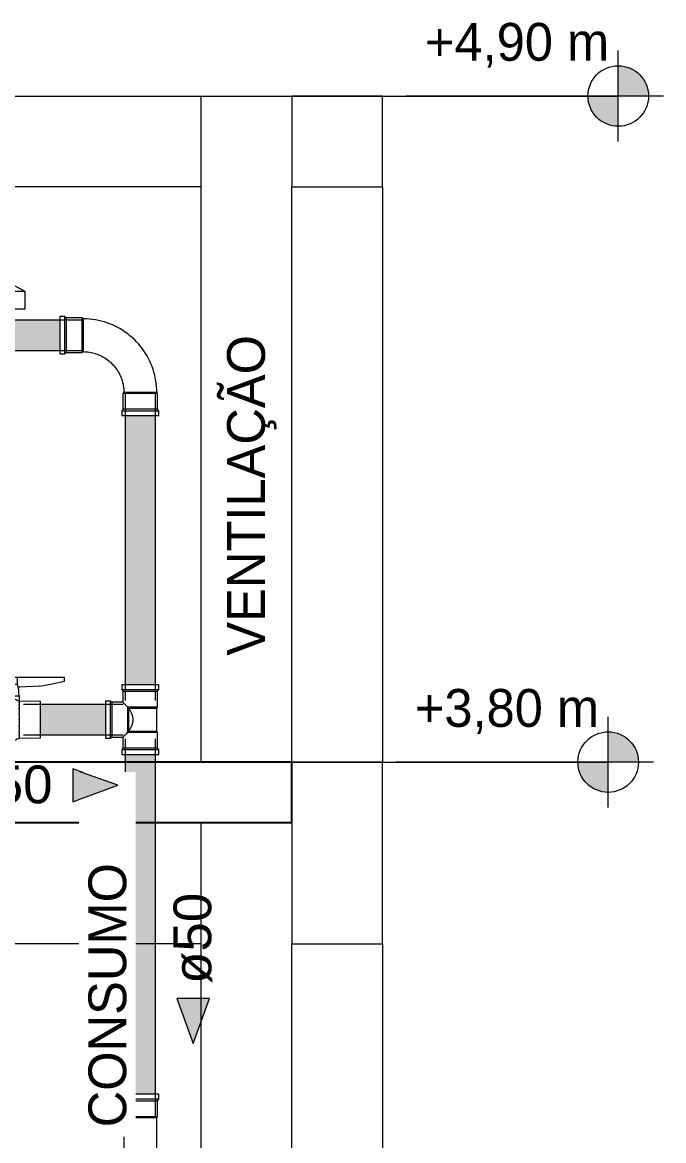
# Model space of a CAD drawing. Header units: metres. Extents: x 34 to 87, y -2.3 to 19.3.
# Drawn here: x 49.931 to 50.99, y 3.175 to 5.022 of the extents above; entities that cross this region are included whole.
import ezdxf

# ---------------------------------------------------------------- set-up
doc = ezdxf.new("R2010")
doc.units = ezdxf.units.M
for name, color, linetype, lineweight in [('A-COLS', 7, 'Continuous', 5), ('A-DETL', 7, 'Continuous', 5), ('G-ANNO-DIMS', 7, 'Continuous', 5), ('G-ANNO-TEXT', 7, 'Continuous', 5), ('P-PIPE', 7, 'Continuous', 5), ('P-PIPE-IDEN', 7, 'Continuous', 5), ('P-SANR-FIXT', 7, 'Continuous', 5), ('S-BEAM', 7, 'Continuous', 5)]:
    doc.layers.add(name, color=color, linetype=linetype, lineweight=lineweight)
doc.layers.add('A-FLOR', color=7, linetype='Continuous', lineweight=9, true_color=0x007f00)
doc.styles.add('Arial', font='arial.ttf', dxfattribs={"height": 0.0625})
doc.styles.add('Century Gothic_1', font='GOTHIC.TTF', dxfattribs={"height": 0.0625})

# ---------------------------------------------------------------- blocks, each defined once
blk = doc.blocks.new('IFC_ifc-2-AA')
at = {"layer": 'A-COLS', "color": 253, "lineweight": 18, "true_color": 0xaaaaaa}
for p, q in [((-0.3, 4.9), (-0.15, 4.9)), ((-0.3, 4.9), (-0.3, 3.8)), ((0, 4.75), (0, 3.8)), ((-0.3, 3.7), (-0.3, 3.05)), ((0, 3.5), (0, 3.05))]:
    blk.add_line(p, q, dxfattribs=at)
at = {"layer": 'A-FLOR', "color": 9, "lineweight": 25, "true_color": 0xaad4aa}
for p, q in [((-0.15, 3.8), (-3.32, 3.8)), ((-0.15, 3.7), (-0.15, 3.8)), ((-3.32, 3.7), (-0.15, 3.7))]:
    blk.add_line(p, q, dxfattribs=at)
at = {"layer": 'S-BEAM', "color": 253, "lineweight": 18, "true_color": 0xaaaaaa}
for p, q in [((-3.17, 4.9), (-0.3, 4.9)), ((-0.3, 4.9), (-0.3, 4.75)), ((0, 4.9), (-0.15, 4.9)), ((-0.15, 4.9), (-0.15, 4.75)), ((0, 4.75), (0, 4.9)), ((-0.3, 4.75), (-3.17, 4.75)), ((-0.15, 4.75), (0, 4.75)), ((0, 3.8), (-0.15, 3.8)), ((-0.15, 3.8), (-0.15, 3.5)), ((0, 3.5), (0, 3.8)), ((-0.3, 3.7), (-0.3, 3.5)), ((-0.3, 3.5), (-3.17, 3.5)), ((-0.15, 3.5), (0, 3.5))]:
    blk.add_line(p, q, dxfattribs=at)
blk = doc.blocks.new('Caixa d_água de polietileno 1000 a 5000 Litros - Fortlev - 1000 L-3700675-AA')
at = {"layer": 'P-SANR-FIXT', "color": 8, "true_color": 0x808080}
for p, q in [((-0.59, 4.5772), (-0.6247, 4.5957)), ((-0.59, 4.5772), (-1.35, 4.5772)), ((-0.59, 4.5478), (-0.59, 4.5772)), ((-0.59, 4.5478), (-1.35, 4.5478))]:
    blk.add_line(p, q, dxfattribs=at)
at = {"layer": 'P-SANR-FIXT', "color": 7, "true_color": 0xefefef}
for p, q in [((-0.59, 4.5772), (-1.0702, 4.5772)), ((-0.5947, 4.5478), (-0.6351, 4.5478))]:
    blk.add_line(p, q, dxfattribs=at)
at = {"layer": 'P-SANR-FIXT', "color": 254, "true_color": 0xd2d2d2}
blk.add_line((-0.59, 4.5478), (-0.5947, 4.5478), dxfattribs=at)
blk = doc.blocks.new('AF_Soldavel_Curva 45_90 - Standard-3705015-AA')
at = {"layer": 'P-PIPE'}
for p, q in [((-0.4308, 3.2513), (-0.4308, 3.2438)), ((-0.4, 3.2513), (-0.4308, 3.2513)), ((-0.3693, 3.2513), (-0.4, 3.2513)), ((-0.3693, 3.2438), (-0.3693, 3.2513)), ((-0.4308, 3.2438), (-0.4287, 3.2408)), ((-0.4308, 3.2438), (-0.4, 3.2438)), ((-0.4287, 3.2408), (-0.4287, 3.2149)), ((-0.4287, 3.2408), (-0.4, 3.2408)), ((-0.4, 3.2438), (-0.3693, 3.2438)), ((-0.4, 3.2408), (-0.3714, 3.2408)), ((-0.3714, 3.2408), (-0.3693, 3.2438)), ((-0.3714, 3.2149), (-0.3714, 3.2408)), ((-0.4287, 3.2149), (-0.4272, 3.2132)), ((-0.4287, 3.2149), (-0.4, 3.2149)), ((-0.4, 3.2149), (-0.3714, 3.2149)), ((-0.3729, 3.2132), (-0.3714, 3.2149)), ((-0.4272, 3.2132), (-0.4, 3.2132)), ((-0.4, 3.2132), (-0.3729, 3.2132))]:
    blk.add_line(p, q, dxfattribs=at)
at = {"layer": 'P-PIPE', "flags": 128}
for points in [[(-0.4272, 3.2132), (-0.4272, 3.2095), (-0.4272, 3.2057), (-0.4272, 3.2019), (-0.4272, 3.1981), (-0.4272, 3.1944), (-0.4272, 3.1907), (-0.4272, 3.1871), (-0.4272, 3.1834), (-0.4272, 3.1799), (-0.4272, 3.1763), (-0.4272, 3.1729), (-0.4272, 3.1695), (-0.4272, 3.1662), (-0.4272, 3.1629), (-0.4272, 3.1597), (-0.4272, 3.1567), (-0.4272, 3.1537), (-0.4272, 3.1508), (-0.4272, 3.148), (-0.4272, 3.1453), (-0.4272, 3.1427), (-0.4272, 3.1402), (-0.4272, 3.1379), (-0.4272, 3.1356), (-0.4272, 3.1335), (-0.4272, 3.1315), (-0.4272, 3.1297), (-0.4272, 3.128), (-0.4272, 3.1264), (-0.4272, 3.1249), (-0.4272, 3.1236), (-0.4272, 3.1225), (-0.4272, 3.1215), (-0.4272, 3.1206), (-0.4272, 3.1199), (-0.4272, 3.1193), (-0.4272, 3.1189), (-0.4272, 3.1186), (-0.4272, 3.1185), (-0.4272, 3.1185)], [(-0.3729, 3.1185), (-0.3729, 3.1186), (-0.3729, 3.1188), (-0.3729, 3.1192), (-0.3729, 3.1197), (-0.3729, 3.1204), (-0.3729, 3.1212), (-0.3729, 3.1222), (-0.3729, 3.1233), (-0.3729, 3.1246), (-0.3729, 3.126), (-0.3729, 3.1275), (-0.3729, 3.1292), (-0.3729, 3.131), (-0.3729, 3.133), (-0.3729, 3.135), (-0.3729, 3.1372), (-0.3729, 3.1396), (-0.3729, 3.142), (-0.3729, 3.1446), (-0.3729, 3.1472), (-0.3729, 3.15), (-0.3729, 3.1529), (-0.3729, 3.1558), (-0.3729, 3.1589), (-0.3729, 3.1621), (-0.3729, 3.1653), (-0.3729, 3.1686), (-0.3729, 3.172), (-0.3729, 3.1754), (-0.3729, 3.1789), (-0.3729, 3.1825), (-0.3729, 3.1861), (-0.3729, 3.1897), (-0.3729, 3.1934), (-0.3729, 3.1971), (-0.3729, 3.2009), (-0.3729, 3.2046), (-0.3729, 3.2084), (-0.3729, 3.2122), (-0.3729, 3.2132)]]:
    blk.add_lwpolyline(points, dxfattribs=at)
at = {"layer": 'P-PIPE'}
for radius, start, end in [(0.0308, 152.7079, 270), (0.0308, 173.3147, 186.6915), (0.0307, 152.4139, 168.025), (0.0287, 163.6987, 270), (0.0308, 270, 27.2498), (0.0287, 270, 16.4638), (0.0308, 11.975, 27.5468), (0.0307, 353.3085, 6.6853), (0.0308, 191.9794, 228.0265), (0.0272, 178.0747, 186.8835), (0.0272, 190, 270), (0.0272, 270, 330), (0.0307, 311.9735, 348.0206), (0.0272, 354.6986, 1.7992), (0.0308, 233.3167, 246.6935), (0.0308, 251.9815, 270), (0.0308, 270, 288.0185), (0.0307, 293.3065, 306.6833)]:
    blk.add_arc((-0.4, 3.1185), radius, start, end, dxfattribs=at)
blk = doc.blocks.new('AF_Soldavel_Curva 45_90 - Standard-V20-AA')
at = {"layer": 'P-PIPE'}
for p, q in [((-0.5253, 4.5358), (-0.5328, 4.5358)), ((-0.5328, 4.5358), (-0.5328, 4.4743)), ((-0.5223, 4.5337), (-0.5253, 4.5358)), ((-0.5253, 4.5358), (-0.5253, 4.4743)), ((-0.4964, 4.5337), (-0.5223, 4.5337)), ((-0.5223, 4.5337), (-0.5223, 4.4764)), ((-0.4947, 4.5322), (-0.4964, 4.5337)), ((-0.4964, 4.5337), (-0.4964, 4.4764)), ((-0.4947, 4.5322), (-0.4947, 4.4779)), ((-0.5328, 4.4743), (-0.5253, 4.4743)), ((-0.5253, 4.4743), (-0.5223, 4.4764)), ((-0.5223, 4.4764), (-0.4964, 4.4764)), ((-0.4964, 4.4764), (-0.4947, 4.4779)), ((-0.4272, 4.4103), (-0.4287, 4.4086)), ((-0.4287, 4.4086), (-0.4287, 4.3827)), ((-0.3714, 4.4086), (-0.4287, 4.4086)), ((-0.3729, 4.4103), (-0.4272, 4.4103)), ((-0.3714, 4.4086), (-0.3729, 4.4103)), ((-0.3714, 4.3827), (-0.3714, 4.4086)), ((-0.4287, 4.3827), (-0.4308, 4.3797)), ((-0.4308, 4.3797), (-0.4308, 4.3722)), ((-0.3693, 4.3797), (-0.4308, 4.3797)), ((-0.3714, 4.3827), (-0.4287, 4.3827)), ((-0.3693, 4.3797), (-0.3714, 4.3827)), ((-0.3693, 4.3722), (-0.3693, 4.3797)), ((-0.4308, 4.3722), (-0.3693, 4.3722))]:
    blk.add_line(p, q, dxfattribs=at)
at = {"layer": 'P-PIPE', "flags": 128}
for points in [[(-0.3729, 4.4103), (-0.3729, 4.4151), (-0.3732, 4.42), (-0.3737, 4.4249), (-0.3744, 4.4297), (-0.3753, 4.4345), (-0.3763, 4.4392), (-0.3776, 4.4439), (-0.379, 4.4486), (-0.3807, 4.4532), (-0.3825, 4.4577), (-0.3845, 4.4622), (-0.3866, 4.4665), (-0.389, 4.4708), (-0.3915, 4.475), (-0.3941, 4.4791), (-0.397, 4.4831), (-0.4, 4.4869), (-0.4031, 4.4906), (-0.4064, 4.4942), (-0.4098, 4.4977), (-0.4134, 4.501), (-0.4171, 4.5042), (-0.4209, 4.5072), (-0.4248, 4.5101), (-0.4289, 4.5128), (-0.433, 4.5154), (-0.4373, 4.5178), (-0.4416, 4.52), (-0.4461, 4.522), (-0.4506, 4.5239), (-0.4552, 4.5255), (-0.4598, 4.527), (-0.4645, 4.5283), (-0.4692, 4.5295), (-0.474, 4.5304), (-0.4788, 4.5311), (-0.4837, 4.5316), (-0.4886, 4.532), (-0.4934, 4.5321), (-0.4947, 4.5322)], [(-0.4947, 4.4779), (-0.492, 4.4778), (-0.4893, 4.4776), (-0.4866, 4.4774), (-0.484, 4.477), (-0.4813, 4.4765), (-0.4787, 4.4759), (-0.4761, 4.4752), (-0.4735, 4.4744), (-0.4709, 4.4735), (-0.4684, 4.4725), (-0.466, 4.4714), (-0.4635, 4.4702), (-0.4612, 4.4689), (-0.4588, 4.4675), (-0.4566, 4.466), (-0.4544, 4.4645), (-0.4522, 4.4628), (-0.4502, 4.4611), (-0.4482, 4.4593), (-0.4463, 4.4574), (-0.4444, 4.4554), (-0.4426, 4.4533), (-0.441, 4.4512), (-0.4394, 4.449), (-0.4379, 4.4468), (-0.4365, 4.4445), (-0.4351, 4.4421), (-0.4339, 4.4397), (-0.4328, 4.4373), (-0.4317, 4.4348), (-0.4308, 4.4322), (-0.43, 4.4296), (-0.4293, 4.427), (-0.4286, 4.4244), (-0.4281, 4.4217), (-0.4277, 4.4191), (-0.4274, 4.4164), (-0.4272, 4.4137), (-0.4272, 4.411), (-0.4272, 4.4103)]]:
    blk.add_lwpolyline(points, dxfattribs=at)
blk = doc.blocks.new('Te_Reducao - Agua Fria_Soldavel - MEP - Tigre - Standard-2111387-AA')
at = {"layer": 'P-PIPE'}
for p, q in [((-0.4308, 3.9274), (-0.4308, 3.9199)), ((-0.3693, 3.9274), (-0.4308, 3.9274)), ((-0.4308, 3.9199), (-0.4287, 3.9169)), ((-0.4308, 3.9199), (-0.3693, 3.9199)), ((-0.4287, 3.9169), (-0.4287, 3.8987)), ((-0.4287, 3.9169), (-0.3714, 3.9169)), ((-0.3714, 3.9169), (-0.3693, 3.9199)), ((-0.3714, 3.891), (-0.3714, 3.9169)), ((-0.3693, 3.9199), (-0.3693, 3.9274)), ((-0.4499, 3.9008), (-0.4574, 3.9008)), ((-0.4574, 3.9008), (-0.4574, 3.8393)), ((-0.4469, 3.8987), (-0.4499, 3.9008)), ((-0.4499, 3.9008), (-0.4499, 3.8393)), ((-0.4287, 3.8987), (-0.4469, 3.8987)), ((-0.4469, 3.8987), (-0.4469, 3.8414)), ((-0.421, 3.891), (-0.421, 3.849)), ((-0.421, 3.891), (-0.3714, 3.891)), ((-0.4193, 3.8893), (-0.4193, 3.8507)), ((-0.4193, 3.8893), (-0.3729, 3.8893)), ((-0.3729, 3.8893), (-0.3714, 3.891)), ((-0.3729, 3.87), (-0.3729, 3.8893)), ((-0.3729, 3.8507), (-0.3729, 3.87)), ((-0.3714, 3.849), (-0.421, 3.849)), ((-0.3729, 3.8507), (-0.4193, 3.8507)), ((-0.3714, 3.849), (-0.3729, 3.8507)), ((-0.3714, 3.8231), (-0.3714, 3.849)), ((-0.4574, 3.8393), (-0.4499, 3.8393)), ((-0.4499, 3.8393), (-0.4469, 3.8414)), ((-0.4469, 3.8414), (-0.4287, 3.8414)), ((-0.4287, 3.8231), (-0.4308, 3.8201)), ((-0.4287, 3.8414), (-0.4287, 3.8231)), ((-0.3714, 3.8231), (-0.4287, 3.8231)), ((-0.3693, 3.8201), (-0.3714, 3.8231)), ((-0.4308, 3.8201), (-0.4308, 3.8126)), ((-0.3693, 3.8201), (-0.4308, 3.8201)), ((-0.4308, 3.8126), (-0.3693, 3.8126)), ((-0.3693, 3.8126), (-0.3693, 3.8201))]:
    blk.add_line(p, q, dxfattribs=at)
for points, knots in [([(-0.421, 3.891), (-0.4221, 3.8921), (-0.4236, 3.8936), (-0.4251, 3.8951), (-0.4259, 3.8959), (-0.4265, 3.8965), (-0.4269, 3.897), (-0.4275, 3.8975), (-0.4284, 3.8984), (-0.4286, 3.8987), (-0.4287, 3.8987)], [0, 0, 0, 0, 0.25, 0.375, 0.4375, 0.5, 0.5625, 0.625, 0.75, 1, 1, 1, 1]), ([(-0.4119, 3.87), (-0.412, 3.8712), (-0.4121, 3.8731), (-0.4125, 3.8751), (-0.4128, 3.8763), (-0.4131, 3.8771), (-0.4133, 3.878), (-0.4137, 3.8791), (-0.4143, 3.8804), (-0.4151, 3.882), (-0.4159, 3.8836), (-0.4167, 3.8851), (-0.4178, 3.887), (-0.4187, 3.8884), (-0.4193, 3.8893)], [0, 0, 0, 0, 0.166667, 0.25, 0.291667, 0.333333, 0.375, 0.416667, 0.5, 0.583333, 0.666667, 0.75, 0.833333, 1, 1, 1, 1]), ([(-0.4193, 3.8507), (-0.4187, 3.8516), (-0.4178, 3.853), (-0.4167, 3.8549), (-0.4159, 3.8564), (-0.4151, 3.858), (-0.4143, 3.8596), (-0.4137, 3.8609), (-0.4133, 3.862), (-0.4131, 3.8629), (-0.4128, 3.8637), (-0.4125, 3.8649), (-0.4121, 3.8669), (-0.412, 3.8688), (-0.4119, 3.87)], [0, 0, 0, 0, 0.166667, 0.25, 0.333333, 0.416667, 0.5, 0.583333, 0.625, 0.666667, 0.708333, 0.75, 0.833333, 1, 1, 1, 1]), ([(-0.4287, 3.8414), (-0.4286, 3.8414), (-0.4284, 3.8416), (-0.4274, 3.8426), (-0.4266, 3.8434), (-0.4259, 3.8441), (-0.4251, 3.8449), (-0.4236, 3.8464), (-0.4221, 3.8479), (-0.421, 3.849)], [0, 0, 0, 0, 0.25, 0.375, 0.5, 0.5625, 0.625, 0.75, 1, 1, 1, 1])]:
    blk.add_open_spline(points, degree=3, knots=knots, dxfattribs=at)
for points in [[(-0.4193, 3.8893), (-0.4196, 3.8896), (-0.4201, 3.8901), (-0.4207, 3.8907), (-0.421, 3.891)], [(-0.421, 3.849), (-0.4207, 3.8493), (-0.4201, 3.8499), (-0.4196, 3.8504), (-0.4193, 3.8507)]]:
    blk.add_open_spline(points, degree=3, dxfattribs=at)
blk = doc.blocks.new('AF_Registro Esfera VS Compacto - Soldável - 50 mm-3437326-AA')
at = {"layer": 'P-PIPE'}
for p, q in [((-0.625, 3.9396), (-0.6393, 3.9396)), ((-0.6031, 3.9396), (-0.625, 3.9396)), ((-0.625, 3.9283), (-0.625, 3.9396)), ((-0.525, 3.9396), (-0.6031, 3.9396)), ((-0.6031, 3.9283), (-0.6031, 3.9396)), ((-0.525, 3.9334), (-0.525, 3.9396)), ((-0.657, 3.9334), (-0.657, 3.9236)), ((-0.657, 3.9236), (-0.6417, 3.9236)), ((-0.6488, 3.9236), (-0.6497, 3.9086)), ((-0.625, 3.9283), (-0.6409, 3.9283)), ((-0.6023, 3.9283), (-0.625, 3.9283)), ((-0.6002, 3.9236), (-0.602, 3.9236)), ((-0.6012, 3.9236), (-0.602, 3.9236)), ((-0.6003, 3.9086), (-0.6012, 3.9236)), ((-0.6011, 3.9236), (-0.6002, 3.9236)), ((-0.5662, 3.9254), (-0.5998, 3.9238)), ((-0.6497, 3.9006), (-0.6849, 3.8999)), ((-0.6849, 3.8999), (-0.6849, 3.8401)), ((-0.6502, 3.9086), (-0.6502, 3.8868)), ((-0.625, 3.9086), (-0.6502, 3.9086)), ((-0.6497, 3.8992), (-0.6497, 3.9004)), ((-0.6497, 3.8991), (-0.6497, 3.8984)), ((-0.6497, 3.8955), (-0.6497, 3.8984)), ((-0.5998, 3.9086), (-0.625, 3.9086)), ((-0.5651, 3.8999), (-0.6003, 3.9006)), ((-0.6003, 3.9004), (-0.6003, 3.8993)), ((-0.6003, 3.8984), (-0.6003, 3.8991)), ((-0.6003, 3.8984), (-0.6003, 3.8955)), ((-0.5998, 3.8868), (-0.5998, 3.9086)), ((-0.5651, 3.8401), (-0.5651, 3.8999)), ((-0.6497, 3.8955), (-0.6497, 3.8936)), ((-0.6497, 3.8895), (-0.6497, 3.8936)), ((-0.6497, 3.8895), (-0.6497, 3.8868)), ((-0.6497, 3.8815), (-0.6497, 3.8869)), ((-0.6497, 3.8815), (-0.6497, 3.8788)), ((-0.6497, 3.8612), (-0.6497, 3.8788)), ((-0.6003, 3.8936), (-0.6003, 3.8955)), ((-0.6003, 3.8936), (-0.6003, 3.8895)), ((-0.6003, 3.8868), (-0.6003, 3.8895)), ((-0.6003, 3.8869), (-0.6003, 3.8815)), ((-0.6003, 3.8788), (-0.6003, 3.8815)), ((-0.6003, 3.8788), (-0.6003, 3.8612)), ((-0.6497, 3.8709), (-0.6497, 3.87)), ((-0.6497, 3.8612), (-0.6497, 3.8585)), ((-0.6003, 3.87), (-0.6003, 3.8709)), ((-0.6003, 3.8585), (-0.6003, 3.8612)), ((-0.6497, 3.8531), (-0.6497, 3.8585)), ((-0.6497, 3.8532), (-0.6497, 3.8502)), ((-0.6497, 3.8464), (-0.6497, 3.8503)), ((-0.6497, 3.8464), (-0.6497, 3.8445)), ((-0.6497, 3.8416), (-0.6497, 3.8445)), ((-0.6497, 3.8416), (-0.6497, 3.8409)), ((-0.6003, 3.8585), (-0.6003, 3.8531)), ((-0.6003, 3.8502), (-0.6003, 3.8532)), ((-0.6003, 3.8503), (-0.6003, 3.8464)), ((-0.6003, 3.8445), (-0.6003, 3.8464)), ((-0.6003, 3.8445), (-0.6003, 3.8416)), ((-0.6003, 3.8409), (-0.6003, 3.8416)), ((-0.6849, 3.8401), (-0.6497, 3.8394)), ((-0.6497, 3.8394), (-0.6497, 3.8408)), ((-0.6003, 3.8408), (-0.6003, 3.8394)), ((-0.6003, 3.8394), (-0.5651, 3.8401))]:
    blk.add_line(p, q, dxfattribs=at)
at = {"layer": 'P-PIPE', "flags": 128}
for points in [[(-0.6393, 3.9396), (-0.6484, 3.9364), (-0.657, 3.9334)], [(-0.602, 3.9236), (-0.6022, 3.9259), (-0.6023, 3.9283)], [(-0.5998, 3.9238), (-0.6, 3.9237), (-0.6002, 3.9236)], [(-0.6002, 3.9236), (-0.6, 3.9237), (-0.5998, 3.9238)], [(-0.5662, 3.9254), (-0.5456, 3.9294), (-0.525, 3.9334)], [(-0.6497, 3.9006), (-0.6481, 3.9016), (-0.6465, 3.9024), (-0.6448, 3.9033), (-0.6431, 3.904), (-0.6413, 3.9047), (-0.6396, 3.9053), (-0.6378, 3.9059), (-0.636, 3.9064), (-0.6342, 3.9068), (-0.6323, 3.9071), (-0.6305, 3.9074), (-0.6286, 3.9075), (-0.6268, 3.9076), (-0.6249, 3.9077), (-0.623, 3.9076), (-0.6212, 3.9075), (-0.6193, 3.9073), (-0.6175, 3.9071), (-0.6156, 3.9067), (-0.6138, 3.9063), (-0.612, 3.9058), (-0.6102, 3.9053), (-0.6085, 3.9046), (-0.6067, 3.904), (-0.605, 3.9032), (-0.6034, 3.9024), (-0.6017, 3.9015), (-0.6003, 3.9006)], [(-0.6003, 3.8394), (-0.6019, 3.8384), (-0.6035, 3.8376), (-0.6052, 3.8367), (-0.6069, 3.836), (-0.6087, 3.8353), (-0.6104, 3.8347), (-0.6122, 3.8341), (-0.614, 3.8336), (-0.6158, 3.8332), (-0.6177, 3.8329), (-0.6195, 3.8326), (-0.6214, 3.8325), (-0.6232, 3.8324), (-0.6251, 3.8323), (-0.627, 3.8324), (-0.6288, 3.8325), (-0.6307, 3.8327), (-0.6325, 3.8329), (-0.6344, 3.8333), (-0.6362, 3.8337), (-0.638, 3.8342), (-0.6398, 3.8347), (-0.6415, 3.8354), (-0.6433, 3.836), (-0.645, 3.8368), (-0.6466, 3.8376), (-0.6483, 3.8385), (-0.6497, 3.8394)]]:
    blk.add_lwpolyline(points, dxfattribs=at)
at = {"layer": 'P-PIPE'}
blk.add_open_spline([(-0.6417, 3.9236), (-0.6416, 3.9244), (-0.6413, 3.9259), (-0.641, 3.9275), (-0.6409, 3.9283)], degree=3, dxfattribs=at)
blk = doc.blocks.new('Anotacao_Tuboseta - Fluxo 2-2612755-AA')
at = {"layer": 'P-PIPE-IDEN'}
blk.add_hatch(color=256, dxfattribs=at).paths.add_polyline_path([(-0.4461, 1.877), (-0.4731, 1.8027), (-0.5002, 1.877)])
for p, q in [((-0.4461, 1.877), (-0.5002, 1.877)), ((-0.5002, 1.877), (-0.4731, 1.8027)), ((-0.4731, 1.8027), (-0.4461, 1.877))]:
    blk.add_line(p, q, dxfattribs=at)
blk = doc.blocks.new('Anotacao_Tuboseta - Fluxo 1-2612753-AA')
at = {"layer": 'P-PIPE-IDEN'}
blk.add_hatch(color=256, dxfattribs=at).paths.add_polyline_path([(-0.5113, 3.7346), (-0.5113, 3.7887), (-0.437, 3.7617)])
for p, q in [((-0.437, 3.7617), (-0.5113, 3.7887)), ((-0.5113, 3.7887), (-0.5113, 3.7346)), ((-0.5113, 3.7346), (-0.437, 3.7617))]:
    blk.add_line(p, q, dxfattribs=at)
blk = doc.blocks.new('Elevações de ponto - Padrão-77235-AA')
at = {"layer": 'G-ANNO-DIMS', "true_color": 0xff0000}
h = blk.add_hatch(color=1, dxfattribs=at)
edge = h.paths.add_edge_path()
edge.add_line((0.3726, 3.8), (0.4226, 3.8))
edge.add_arc((0.3726, 3.8), 0.05, 0, 90)
edge.add_line((0.3726, 3.85), (0.3726, 3.8))
h = blk.add_hatch(color=1, dxfattribs=at)
edge = h.paths.add_edge_path()
edge.add_line((0.3726, 3.8), (0.3226, 3.8))
edge.add_arc((0.3726, 3.8), 0.05, 180, 270)
edge.add_line((0.3726, 3.75), (0.3726, 3.8))
at = {"layer": 'G-ANNO-DIMS'}
for p, q in [((0.3726, 3.725), (0.3726, 3.875)), ((0.4476, 3.8), (0.0226, 3.8))]:
    blk.add_line(p, q, dxfattribs=at)
blk.add_circle((0.3726, 3.8), 0.05, dxfattribs=at)

msp = doc.modelspace()

# ---------------------------------------------------------------- hatches: boundary and pattern name
at = {"layer": 'P-PIPE', "true_color": 0x00ffff}
for points in [[(49.9007, 4.505), (49.9929, 4.505), (49.9929, 4.53), (49.9007, 4.53), (49.9007, 4.5058)], [(49.9787, 4.48), (49.9929, 4.4802), (49.9929, 4.505), (49.9007, 4.505), (49.9007, 4.48), (49.938, 4.48)], [(50.1013, 3.9274), (50.1257, 3.9274), (50.1257, 4.3722), (50.1007, 4.3722), (50.1008, 3.9274)], [(50.1411, 3.9274), (50.1507, 3.9274), (50.1507, 4.3722), (50.1257, 4.3722), (50.1257, 3.9274), (50.1411, 3.9274)], [(50.0599, 3.87), (50.0683, 3.87), (50.0683, 3.895), (49.9606, 3.8949), (49.9606, 3.87), (50.0193, 3.87)], [(49.9606, 3.845), (50.0683, 3.8451), (50.0683, 3.87), (49.9606, 3.87), (49.9606, 3.8457)], [(50.1009, 3.2513), (50.1257, 3.2513), (50.1257, 3.8126), (50.1007, 3.8126), (50.1008, 3.2513)], [(50.1409, 3.2513), (50.1507, 3.2513), (50.1507, 3.8126), (50.1257, 3.8126), (50.1257, 3.2513), (50.1398, 3.2513)]]:
    msp.add_hatch(color=4, dxfattribs=at).paths.add_polyline_path(points)

# ---------------------------------------------------------------- linework, layer by layer
at = {"layer": 'A-DETL', "color": 9, "true_color": 0xc0c0c0}
for p, q in [((50.3757, 3.8), (50.3757, 4.75)), ((50.3757, 3.05), (50.3757, 3.5))]:
    msp.add_line(p, q, dxfattribs=at)
at = {"layer": 'G-ANNO-DIMS'}
for p, q in [((50.3744, 4.9), (50.915, 4.9)), ((50.3757, 3.8), (50.8983, 3.8))]:
    msp.add_line(p, q, dxfattribs=at)
at = {"layer": 'P-PIPE'}
for p, q in [((50.0293, 4.53), (49.9007, 4.53)), ((49.9007, 4.48), (50.0293, 4.48)), ((50.1007, 4.4086), (50.1007, 3.9015)), ((50.1507, 3.9015), (50.1507, 4.4086)), ((50.0972, 3.895), (49.9325, 3.895)), ((49.9325, 3.845), (50.0972, 3.845)), ((50.1007, 3.8385), (50.1007, 3.2149)), ((50.1507, 3.2149), (50.1507, 3.8385))]:
    msp.add_line(p, q, dxfattribs=at)

# ---------------------------------------------------------------- block references
at = {"lineweight": 5}
msp.add_blockref('IFC_ifc-2-AA', (50.5257, 0), dxfattribs=at)
at = {"layer": 'G-ANNO-DIMS', "color": 1, "true_color": 0xff0000}
for p in [(50.5424, 1.1), (50.5257, 0)]:
    msp.add_blockref('Elevações de ponto - Padrão-77235-AA', p, dxfattribs=at)
at = {"layer": 'P-PIPE'}
for name in ['AF_Soldavel_Curva 45_90 - Standard-V20-AA', 'AF_Registro Esfera VS Compacto - Soldável - 50 mm-3437326-AA', 'Te_Reducao - Agua Fria_Soldavel - MEP - Tigre - Standard-2111387-AA', 'AF_Soldavel_Curva 45_90 - Standard-3705015-AA']:
    msp.add_blockref(name, (50.5257, 0), dxfattribs=at)
at = {"layer": 'P-PIPE-IDEN'}
msp.add_blockref('Anotacao_Tuboseta - Fluxo 2-2612755-AA', (50.6862, 1.5323), dxfattribs=at)
at = {"layer": 'P-SANR-FIXT', "color": 254, "true_color": 0xd2d2d2}
msp.add_blockref('Caixa d_água de polietileno 1000 a 5000 Litros - Fortlev - 1000 L-3700675-AA', (50.5257, 0), dxfattribs=at)

# ---------------------------------------------------------------- texts
at = {"layer": 'G-ANNO-DIMS', "char_height": 0.0625, "width": 0.385274, "attachment_point": 1, "line_spacing_factor": 0.984502, "style": 'Century Gothic_1'}
for s, insert in [('+4,90 m', (50.5957, 5.0207)), ('+3,80 m', (50.579, 3.9207))]:
    msp.add_mtext(s, dxfattribs=dict(at, insert=insert))
at = {"layer": 'P-PIPE-IDEN', "insert": (49.8303, 3.7944), "char_height": 0.0625, "width": 0.18038, "attachment_point": 1, "style": 'Arial'}
msp.add_mtext('ø50', dxfattribs=at)
at = {"layer": 'P-PIPE-IDEN', "insert": (50.1804, 3.4337), "char_height": 0.0625, "width": 0.18038, "attachment_point": 1, "rotation": 90, "style": 'Arial'}
msp.add_mtext('ø50', dxfattribs=at)

# ---------------------------------------------------------------- next in the draw order: texts
at = {"layer": 'G-ANNO-TEXT', "char_height": 0.0625, "attachment_point": 1, "rotation": 90, "style": 'Century Gothic_1', "bg_fill": 3, "box_fill_scale": 1.25, "bg_fill_color": 256, "bg_fill_true_color": 13158600, "bg_fill_transparency": 0}
for s, insert, width in [('VENTILAÇÃO', (50.269, 3.9758), 0.65538), ('CONSUMO', (50.04, 3.1968), 0.571202)]:
    msp.add_mtext(s, dxfattribs=dict(at, insert=insert, width=width))

# ---------------------------------------------------------------- next in the draw order: block references
at = {"layer": 'P-PIPE-IDEN'}
msp.add_blockref('Anotacao_Tuboseta - Fluxo 1-2612753-AA', (50.5257, 0), dxfattribs=at)

doc.saveas('drawing.dxf')
